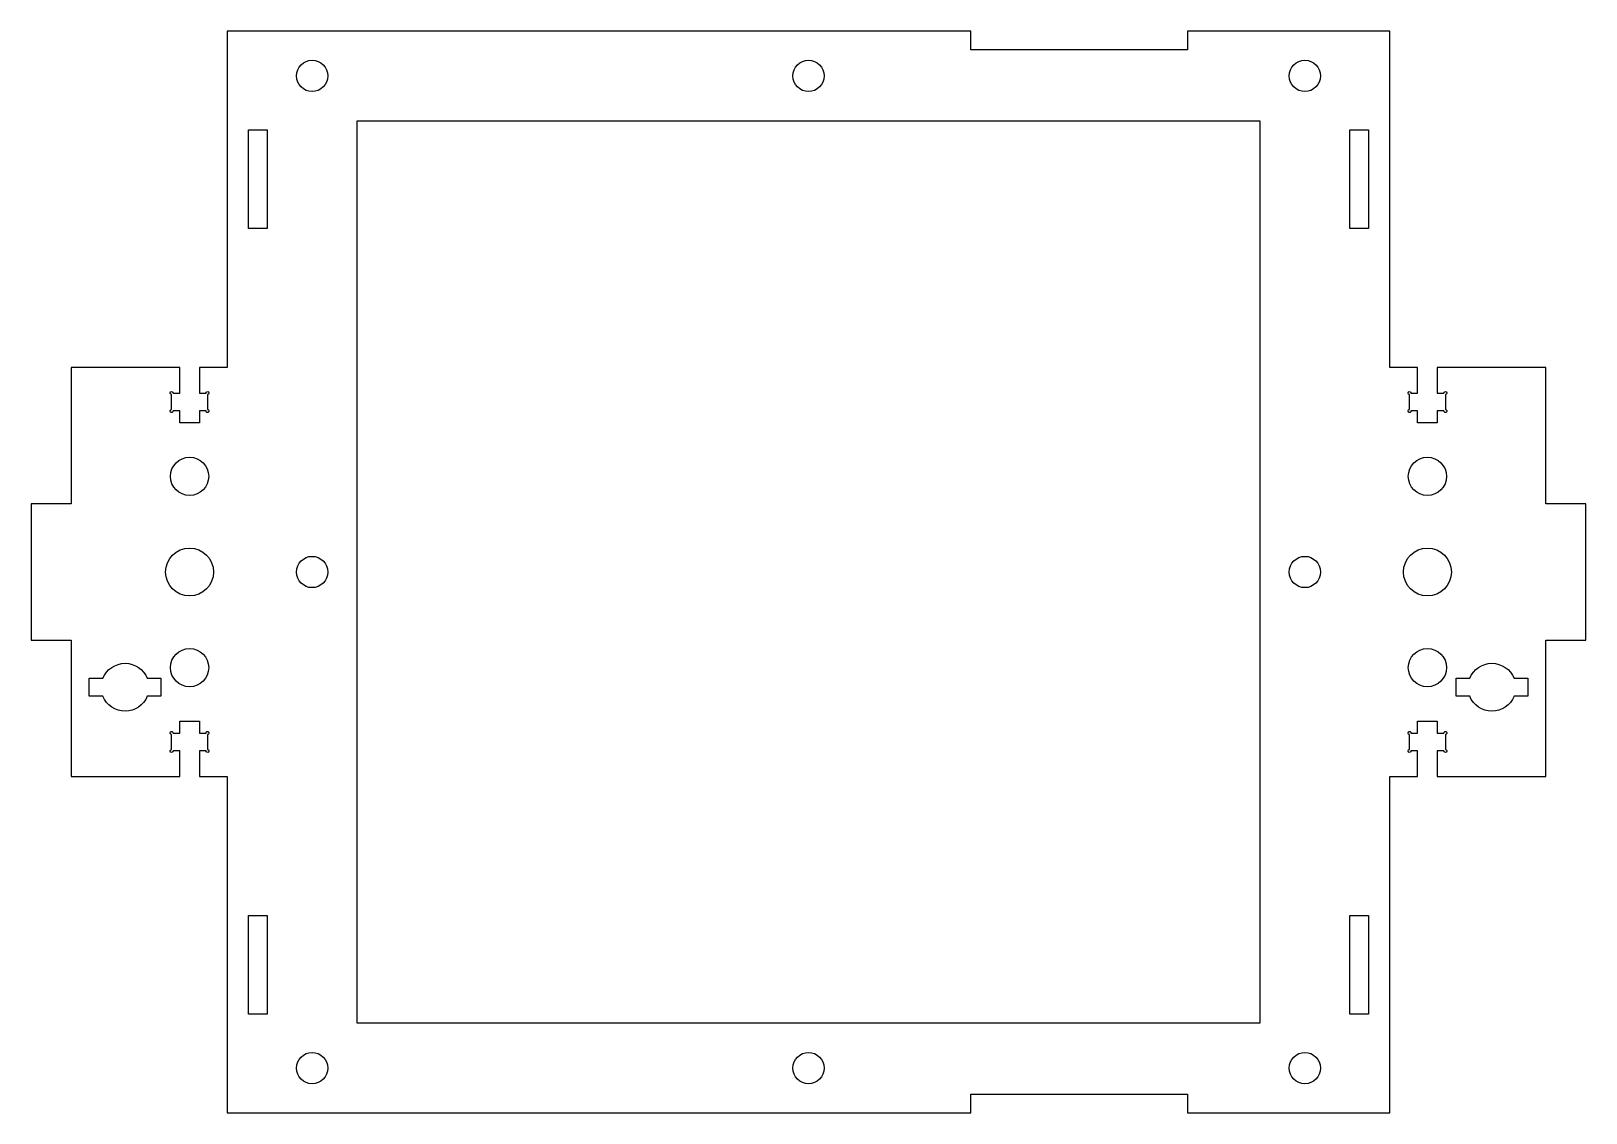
# Model space of a CAD drawing. Header units: millimetres. Extents: x -130 to 130, y -91 to 91.
import ezdxf

# ---------------------------------------------------------------- set-up
doc = ezdxf.new("R2010")
doc.units = ezdxf.units.MM

msp = doc.modelspace()

# ---------------------------------------------------------------- linework, layer by layer
for points in [[(105.15, 34.22), (105.15, 29.94), (106.25, 29.94, -2.414214), (106.5, 29.69), (106.5, 27.19, -2.414214), (106.25, 26.94), (105.15, 26.94), (105.15, 24.94), (101.85, 24.94), (101.85, 26.94), (100.75, 26.94, -2.414214), (100.5, 27.19), (100.5, 29.69, -2.414214), (100.75, 29.94), (101.85, 29.94), (101.85, 34.22), (97.22, 34.22), (97.22, 90.5), (63.35, 90.5), (63.35, 87.35), (27.15, 87.35), (27.15, 90.5), (-97.22, 90.5), (-97.22, 34.22), (-101.85, 34.22), (-101.85, 29.94), (-100.75, 29.94, -2.414214), (-100.5, 29.69), (-100.5, 27.19, -2.414214), (-100.75, 26.94), (-101.85, 26.94), (-101.85, 24.94), (-105.15, 24.94), (-105.15, 26.94), (-106.25, 26.94, -2.414214), (-106.5, 27.19), (-106.5, 29.69, -2.414214), (-106.25, 29.94), (-105.15, 29.94), (-105.15, 34.22), (-123.28, 34.22), (-123.28, 11.41), (-130, 11.41), (-130, -11.41), (-123.28, -11.41), (-123.28, -34.22), (-105.15, -34.22), (-105.15, -29.94), (-106.25, -29.94, -2.414214), (-106.5, -29.69), (-106.5, -27.19, -2.414214), (-106.25, -26.94), (-105.15, -26.94), (-105.15, -24.94), (-101.85, -24.94), (-101.85, -26.94), (-100.75, -26.94, -2.414214), (-100.5, -27.19), (-100.5, -29.69, -2.414214), (-100.75, -29.94), (-101.85, -29.94), (-101.85, -34.22), (-97.22, -34.22), (-97.22, -90.5), (27.15, -90.5), (27.15, -87.35), (63.35, -87.35), (63.35, -90.5), (97.22, -90.5), (97.22, -34.22), (101.85, -34.22), (101.85, -29.94), (100.75, -29.94, -2.414214), (100.5, -29.69), (100.5, -27.19, -2.414214), (100.75, -26.94), (101.85, -26.94), (101.85, -24.94), (105.15, -24.94), (105.15, -26.94), (106.25, -26.94, -2.414214), (106.5, -27.19), (106.5, -29.69, -2.414214), (106.25, -29.94), (105.15, -29.94), (105.15, -34.22), (123.28, -34.22), (123.28, -11.41), (130, -11.41), (130, 11.41), (123.28, 11.41), (123.28, 34.22)], [(-117.99, -17.78, -0.6742), (-110.57, -17.78), (-108.28, -17.78), (-108.28, -20.78), (-110.57, -20.78, -0.6742), (-117.99, -20.78), (-120.28, -20.78), (-120.28, -17.78)], [(117.99, -20.78, -0.6742), (110.57, -20.78), (108.28, -20.78), (108.28, -17.78), (110.57, -17.78, -0.6742), (117.99, -17.78), (120.28, -17.78), (120.28, -20.78)]]:
    msp.add_lwpolyline(points, format="xyb", close=True)
for points in [[(75.5, 75.5), (75.5, -75.5), (-75.5, -75.5), (-75.5, 75.5)], [(-90.5, 57.46), (-93.65, 57.46), (-93.65, 73.98), (-90.5, 73.98)], [(93.65, 57.46), (90.5, 57.46), (90.5, 73.98), (93.65, 73.98)], [(-93.65, -57.46), (-90.5, -57.46), (-90.5, -73.98), (-93.65, -73.98)], [(93.65, -73.98), (90.5, -73.98), (90.5, -57.46), (93.65, -57.46)]]:
    msp.add_lwpolyline(points, close=True)
for centre, radius in [((-83, 83), 2.62), ((0, 83), 2.62), ((83, 83), 2.62), ((-103.5, 16), 3.2), ((103.5, 16), 3.2), ((-103.5, 0), 4), ((-83, 0), 2.62), ((83, 0), 2.62), ((103.5, 0), 4), ((-103.5, -16), 3.2), ((103.5, -16), 3.2), ((-83, -83), 2.62), ((0, -83), 2.62), ((83, -83), 2.62)]:
    msp.add_circle(centre, radius)

doc.saveas('drawing.dxf')
